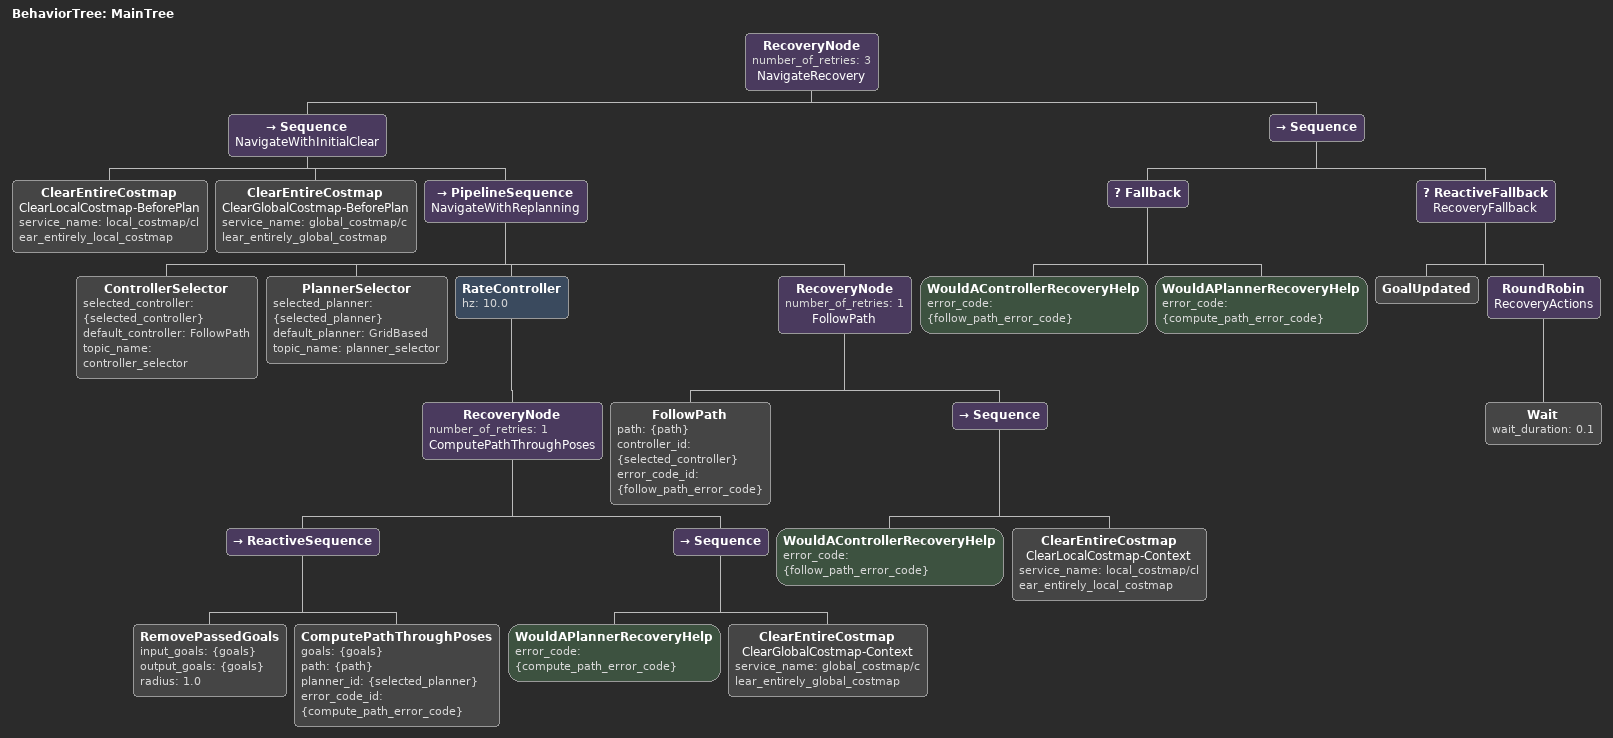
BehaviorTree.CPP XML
<root BTCPP_format="4" main_tree_to_execute="MainTree">
  <BehaviorTree ID="MainTree">
    <RecoveryNode number_of_retries="3" name="NavigateRecovery">
      <Sequence name="NavigateWithInitialClear">
        <ClearEntireCostmap name="ClearLocalCostmap-BeforePlan" service_name="local_costmap/clear_entirely_local_costmap"/>
        <ClearEntireCostmap name="ClearGlobalCostmap-BeforePlan" service_name="global_costmap/clear_entirely_global_costmap"/>
        <PipelineSequence name="NavigateWithReplanning">
        <ControllerSelector selected_controller="{selected_controller}" default_controller="FollowPath" topic_name="controller_selector"/>
        <PlannerSelector selected_planner="{selected_planner}" default_planner="GridBased" topic_name="planner_selector"/>
        <RateController hz="10.0">
          <RecoveryNode number_of_retries="1" name="ComputePathThroughPoses">
            <ReactiveSequence>
              <RemovePassedGoals input_goals="{goals}" output_goals="{goals}" radius="1.0"/>
              <ComputePathThroughPoses goals="{goals}" path="{path}" planner_id="{selected_planner}" error_code_id="{compute_path_error_code}"/>
            </ReactiveSequence>
            <Sequence>
              <WouldAPlannerRecoveryHelp error_code="{compute_path_error_code}"/>
              <ClearEntireCostmap name="ClearGlobalCostmap-Context" service_name="global_costmap/clear_entirely_global_costmap"/>
            </Sequence>
          </RecoveryNode>
        </RateController>
        <RecoveryNode number_of_retries="1" name="FollowPath">
          <FollowPath path="{path}" controller_id="{selected_controller}" error_code_id="{follow_path_error_code}"/>
          <Sequence>
            <WouldAControllerRecoveryHelp error_code="{follow_path_error_code}"/>
            <ClearEntireCostmap name="ClearLocalCostmap-Context" service_name="local_costmap/clear_entirely_local_costmap"/>
          </Sequence>
        </RecoveryNode>
      </PipelineSequence>
      </Sequence>
      <Sequence>
        <Fallback>
          <WouldAControllerRecoveryHelp error_code="{follow_path_error_code}"/>
          <WouldAPlannerRecoveryHelp error_code="{compute_path_error_code}"/>
        </Fallback>
        <ReactiveFallback name="RecoveryFallback">
          <GoalUpdated/>
          <RoundRobin name="RecoveryActions">
            <Wait wait_duration="0.1"/>
          </RoundRobin>
        </ReactiveFallback>
      </Sequence>
    </RecoveryNode>
  </BehaviorTree>
</root>
